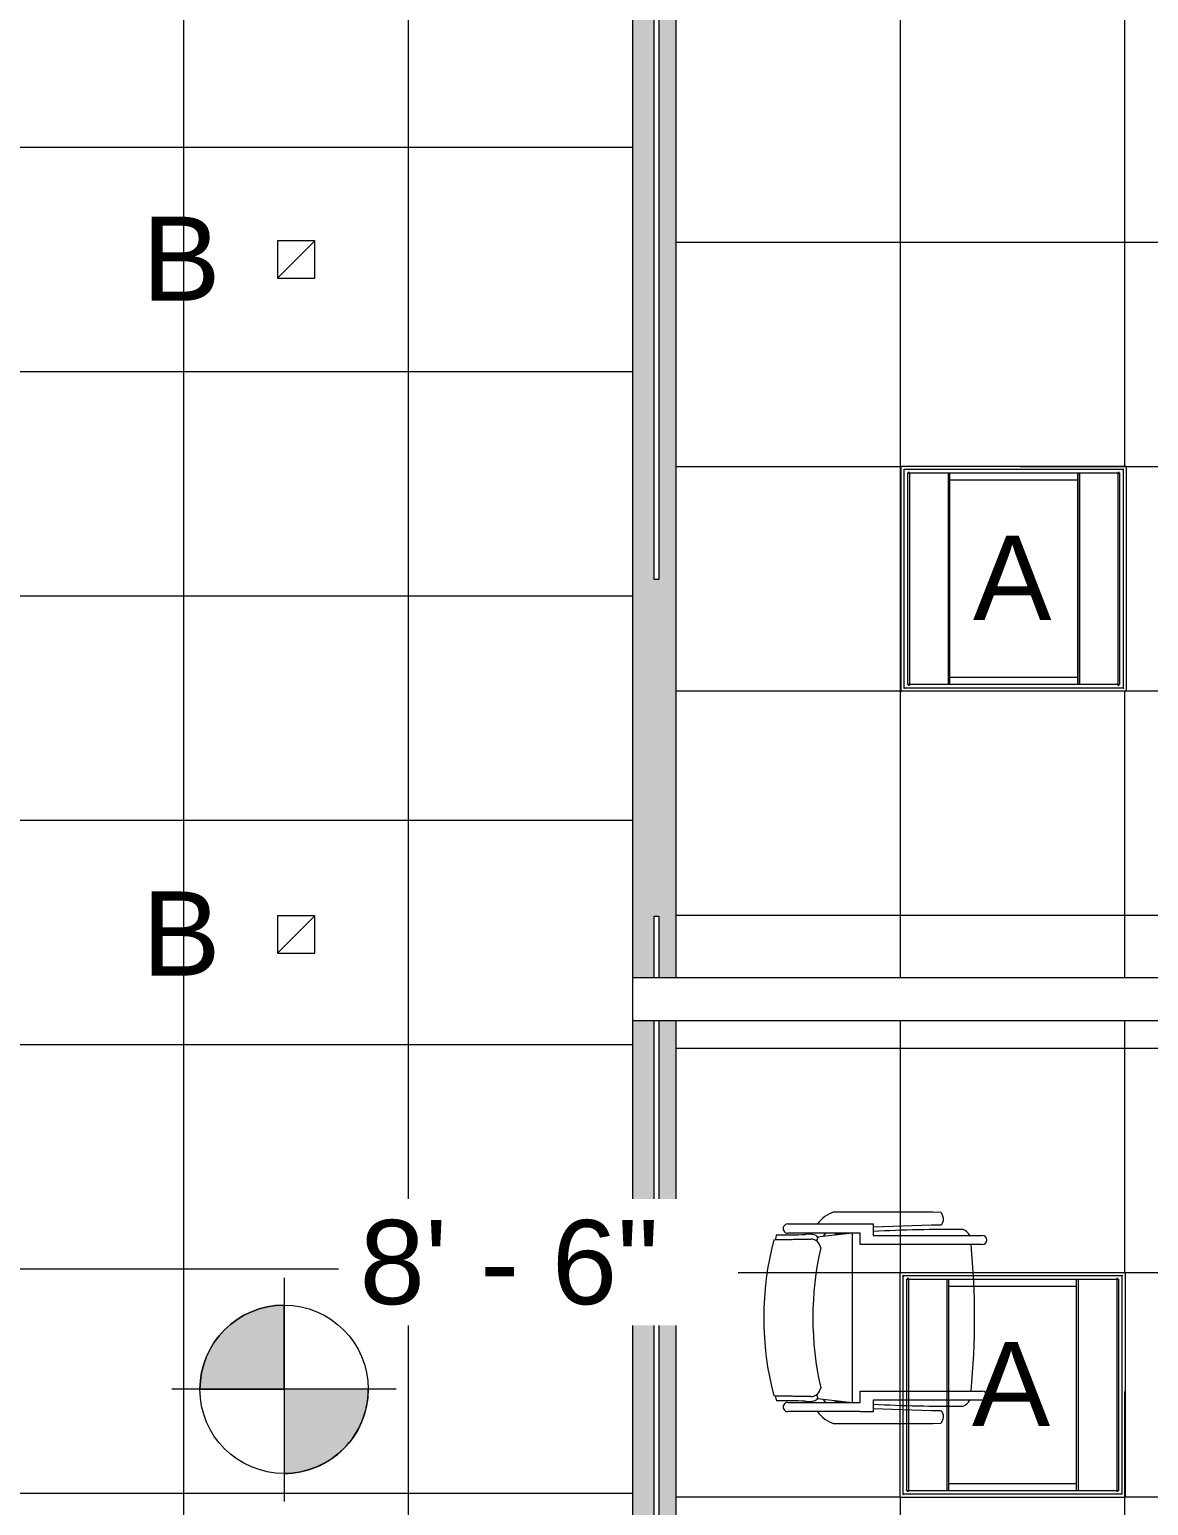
# Model space of a CAD drawing. Header units: inches. Extents: x -1206 to 1060, y -822 to 854.
# Drawn here: x -97.1 to 22.5, y 181.9 to 339.8 of the extents above; entities that cross this region are included whole.
import ezdxf

# ---------------------------------------------------------------- set-up
doc = ezdxf.new("R2010")
doc.units = ezdxf.units.IN
doc.header["$MEASUREMENT"] = 0
for name, color, linetype, lineweight in [('X1$0$A-CLNG', 13, 'Continuous', 13), ('X1$0$A-CLNG-PATT', 13, 'Continuous', 13), ('X1$0$A-WALL', 113, 'Continuous', 13), ('X1$0$E-LITE-EQPM', 33, 'Continuous', 9), ('X1$0$E-LITE-EQPM-IDEN', 33, 'Continuous', 9), ('X1$0$G-ANNO-DIMS', 111, 'Continuous', 9), ('X1$0$I-FURN', 30, 'Continuous', 9), ('X1$0$I-WALL', 2, 'Continuous', 13)]:
    doc.layers.add(name, color=color, linetype=linetype, lineweight=lineweight)
doc.styles.add('X1$0$Arial', font='arial.ttf', dxfattribs={"height": 8.999999999999991})

# ---------------------------------------------------------------- blocks, each defined once
blk = doc.blocks.new('X1$0$F-Haworth_Chair_X99-Seminar - X99 Seminar Chair with Glides-5034159-FIRST FLOOR RCP')
at = {"layer": 'X1$0$I-FURN'}
for p, q in [((-8.819570426643756, -0.8925494641141984), (-8.819570426643773, 10.77833585943518)), ((-7.828603339574118, 10.77833585943519), (-7.828603339574097, -2.27054672004128)), ((7.828603339575568, -2.27054672004128), (7.828603339575589, 10.77833585943519)), ((8.819570426645244, 10.77833585943518), (8.819570426645226, -0.8925494641141988)), ((-11.32417292118691, 5.481649725112688), (-11.29500691691706, 6.316854810634502)), ((-9.918558335967687, 6.364921454247101), (-9.918558335967685, 5.364921454247133)), ((9.918558335969154, 5.364921454247133), (9.918558335969157, 6.364921454247101)), ((11.29500691691853, 6.316854810634502), (11.32417292118838, 5.481649725112688)), ((-11.32417292118687, -5.05809713606885), (-11.32417292118689, 5.481649725112683)), ((-9.918558335967687, 5.364921454247133), (-9.705482499005956, -0.8925494641142581)), ((9.705482499007429, -0.8925494641142581), (9.918558335969157, 5.364921454247133)), ((11.32417292118836, 5.481649725112683), (11.32417292118834, -5.058097136068852)), ((-10.06957042664375, -0.8925494641142024), (-8.819570426643756, -0.8925494641141984)), ((-10.06957042664375, -2.270546720041287), (-10.06957042664375, -0.8925494641142024)), ((8.819570426645226, -0.8925494641141984), (10.06957042664523, -0.8925494641142024)), ((10.06957042664523, -0.8925494641142024), (10.06957042664522, -2.270546720041287)), ((-10.03789925041468, -2.270546720041287), (-10.06957042664375, -2.270546720041287)), ((-10.03789925041467, -10.02054672004128), (-10.03789925041468, -2.270546720041286)), ((-9.041880343971783, -2.270546720041284), (-9.041880343971773, -10.02054672004128)), ((-7.828603339574097, -2.27054672004128), (-9.041880343971783, -2.270546720041284)), ((-9.041880343971608, -3.121849652256108), (9.041880343973403, -3.121849652256049)), ((9.041880343973254, -2.270546720041284), (7.828603339575568, -2.27054672004128)), ((9.041880343973242, -10.02054672004128), (9.041880343973254, -2.270546720041284)), ((10.03789925041615, -2.270546720041287), (10.03789925041614, -10.02054672004128)), ((10.06957042664522, -2.270546720041287), (10.03789925041615, -2.270546720041287)), ((-8.680608624318566, -6.865956946998065), (-9.041880343971593, -3.428686139215465)), ((9.041880343973713, -3.428686139209323), (8.680608624320078, -6.86595694699769)), ((-9.041880343971705, -5.987114718055395), (-8.748016767090611, -6.224611309484306)), ((8.748016767091762, -6.224611309484565), (9.041880343973174, -5.987114718055395)), ((-8.609864881544665, -6.80971196428311), (-8.234737420038105, -6.94624719432734)), ((-8.422935226445931, -7.569171268942378), (-8.344757593437171, -11.36907113963429)), ((-8.341703794206929, -11.51750402067099), (-8.422935226445931, -7.569171268942446)), ((8.234737420039576, -6.94624719432734), (8.609864881546136, -6.80971196428311)), ((8.4229352264474, -7.569171268942446), (8.341693495862232, -11.51800458180039)), ((8.344757593438642, -11.36907113963429), (8.422935226447402, -7.569171268942378))]:
    blk.add_line(p, q, dxfattribs=at)
for centre, radius, start, end in [((-8.324086883108945, 10.77833585943518), 0.4954835435348262, 8.205831078175873e-13, 180.0000000000004), ((8.324086883110418, 10.77833585943518), 0.495483543534827, 6.162328767615994e-13, 179.9999999999999), ((9.605649609056852e-13, -75.00753846055763), 84.96309728480021, 84.71194206674534, 95.2880579332559), ((144.0649190457845, 7.322095333478877), 153.5187340147624, 179.474948162566, 183.0680663473001), ((-8.213386158982706, 8.27871519488173), 1.313538391750254, 117.6472601359962, 159.9567491976252), ((8.213386158984177, 8.27871519488173), 1.313538391750255, 20.04325080237585, 62.35273986399929), ((-144.0649190458015, 7.322095333479727), 153.5187340147808, 356.9319336527, 0.5250518374347706), ((-10.58366280581512, 5.678823093103245), 0.9555600017661421, 45.89014362710768, 138.1098563728949), ((10.58366280581659, 5.678823093103242), 0.9555600017661436, 41.89014362710635, 134.1098563728935), ((144.0649190457845, 7.322095333478877), 153.5187340147623, 184.0893717944817, 184.5213232809724), ((-144.0649190458015, 7.322095333479727), 153.5187340147808, 355.4786767190283, 355.9106282055182), ((-7.871855547715771, -3.924436860996667), 3.633686194922235, 198.1789341128339, 233.1331214573948), ((-8.236038694355733, -4.592080668149852), 0.7634741367699536, 194.2337537568683, 212.3683761056255), ((8.236038694357205, -4.592080668149854), 0.7634741367699526, 327.6316238944522, 345.7662462431373), ((7.871855547717241, -3.924436860996666), 3.633686194922231, 306.8668785426056, 341.8210658871666), ((-4.708018724093999, 1.148173546689498), 9.612083956419132, 243.1230662951259, 243.9964054105158), ((-5.200702521747142, -7.86450628266846), 3.739167988326884, 170.0935796350282, 184.0143474058679), ((-8.279941661204363, -7.326737456369237), 0.6133226644977433, 122.5426762066921, 170.0935796350304), ((-7.369641273754437, -7.547501216865815), 1.053516844636797, 95.95537142783688, 181.1786143726695), ((-7.369641273754433, -7.547501216865753), 1.053516844636803, 145.2001546139941, 181.178614372668), ((4.11670697531008e-13, 26.49489004856752), 33.83157789672385, 257.2284590713251, 282.7715409286731), ((7.369641273755907, -7.547501216865815), 1.053516844636797, 358.821385627331, 84.04462857221277), ((7.369641273755902, -7.547501216865756), 1.053516844636804, 358.8213856273304, 34.79984538600488), ((8.27994166120582, -7.326737456369243), 0.61332266449776, 9.906420364971083, 57.45732379330831), ((5.200702521748712, -7.86450628266846), 3.739167988326784, 355.9856525941323, 9.906420364973103), ((4.708018724095368, 1.148173546689734), 9.612083956419376, 296.0035945894825, 296.8769337048745), ((-36.062156889033, -10.03031532319606), 27.1981895986439, 357.4881782974307, 4.014347405864387), ((36.06215688903448, -10.03031532319607), 27.19818959864391, 175.9856525941345, 182.5118217025675), ((-9.539889797193222, -10.02054672004128), 0.4980094532214494, 180, 6.131073365081794e-13), ((9.539889797194691, -10.02054672004128), 0.4980094532214494, 180, 6.131073365081794e-13), ((0.002064612428876344, 20.72867255372102), 33.16526181323876, 254.4477637635459, 255.4234282194683), ((0.000949253462585009, 20.29190370350039), 32.88522889743001, 255.3040258467093, 284.6925359998273), ((-0.002064612432477464, 20.72867255373945), 33.16526181325784, 284.5765717805326, 285.5522362364544)]:
    blk.add_arc(centre, radius, start, end, dxfattribs=at)
blk = doc.blocks.new('X1$0$L-Recessed-Axis-Duo - 2 x 2-V24-FIRST FLOOR RCP')
at = {"layer": 'X1$0$E-LITE-EQPM'}
for p, q in [((-12.03125000000006, 12.03125000000074), (-12.03125000000006, -12.03124999999971)), ((12.03125000000006, 12.03125000000057), (-12.03125000000006, 12.03125000000074)), ((-11.70124999999984, 11.70125000000053), (-11.70125000000001, -11.70124999999967)), ((11.70125000000036, 11.7012500000007), (-11.70124999999984, 11.70125000000053)), ((-11.37499999999974, 11.26001541712425), (-11.37499999999974, 11.27436132113721)), ((-11.37499999999974, 11.13871248809951), (-11.37499999999974, 11.26001541712425)), ((11.37500000000194, 11.13871248809951), (-11.37499999999974, 11.13871248809951)), ((-11.3212503404504, 11.32125034045099), (-11.3212503404504, -11.32125034045033)), ((11.3212503404509, 11.32125034045099), (-11.3212503404504, 11.32125034045098)), ((11.3212503404509, -11.32125034045032), (11.3212503404509, 11.32125034045099)), ((11.37500000000194, 11.27436132113729), (11.37500000000194, 11.26001541712425)), ((11.37500000000194, 11.26001541712425), (11.37500000000194, 11.13871248809951)), ((11.70125000000001, -11.7012499999995), (11.70125000000036, 11.7012500000007)), ((12.03125000000006, -12.03124999999954), (12.03125000000006, 12.03125000000057)), ((11.32125034045096, 7.025524577924568), (-11.32125034045037, 7.025524577924568)), ((11.32125034045096, 7.015847702113351), (-11.32125034045037, 7.015847702113351)), ((-11.32125034045055, 6.852663287769302), (11.32125034045072, 6.852663287769132)), ((-10.57125025785035, 6.863553461615147), (-10.57125025785035, -6.863553461615289)), ((10.57125025785085, -6.863215716456326), (10.57125025785085, 6.863215716456022)), ((11.32125034045072, -6.852663287769132), (-11.32125034045055, -6.852663287768961)), ((11.3212503404508, -7.015847702113612), (-11.32125034045037, -7.015847702113612)), ((11.3212503404508, -7.025524577924827), (-11.32125034045037, -7.025524577924827)), ((-12.03125000000006, -12.03124999999971), (12.03125000000006, -12.03124999999954)), ((-11.70125000000001, -11.70124999999967), (11.70125000000001, -11.7012499999995)), ((-11.37499999999974, -11.26001541712435), (-11.37499999999974, -11.13871248810012)), ((11.37500000000194, -11.13871248810012), (-11.37499999999974, -11.13871248810012)), ((-11.37499999999974, -11.2743613211372), (-11.37499999999974, -11.26001541712435)), ((-11.3212503404504, -11.32125034045032), (11.3212503404509, -11.32125034045032)), ((11.37500000000194, -11.13871248810012), (11.37500000000194, -11.26001541712435)), ((11.37500000000193, -11.26001541712435), (11.37500000000193, -11.27436132113728))]:
    blk.add_line(p, q, dxfattribs=at)
for points, knots in [([(-11.9712500167504, 11.97125001675098), (-11.97660277706014, 11.9764860030452), (-11.98431583323241, 11.98433927915208), (-11.99427681762284, 11.99427666576345), (-12.00133766628087, 12.00133580883767), (-12.0078725675044, 12.00788014914009), (-12.01380222611833, 12.01379774836842), (-12.01897699868521, 12.01898732805268), (-12.02336573628241, 12.02336016269694), (-12.02682921501149, 12.02684117998936), (-12.0302271054554, 12.03021528227365), (-12.03122677902004, 12.03125000000042), (-12.03124999999984, 12.03125000000042)], [-1, -1, -1, -1, -0.8333333333333333, -0.75, -0.6666666666666666, -0.5833333333333333, -0.5, -0.4166666666666666, -0.3333333333333333, -0.25, -0.1666666666666667, 0, 0, 0, 0]), ([(-11.64125001675038, 11.64125001675096), (-11.64660277706012, 11.64648600304518), (-11.65431583323239, 11.65433927915206), (-11.66427681762281, 11.66427666576342), (-11.67133766628085, 11.67133580883766), (-11.67787256750439, 11.67788014914007), (-11.68380222611832, 11.6837977483684), (-11.68897699868519, 11.68898732805266), (-11.69336573628239, 11.69336016269693), (-11.69682921501146, 11.69684117998933), (-11.70022710545539, 11.70021528227364), (-11.70122677902002, 11.7012500000004), (-11.70124999999982, 11.7012500000004)], [-1, -1, -1, -1, -0.8333333333333333, -0.75, -0.6666666666666666, -0.5833333333333333, -0.5, -0.4166666666666666, -0.3333333333333333, -0.25, -0.1666666666666667, 0, 0, 0, 0]), ([(11.70125000000032, 11.7012500000004), (11.70125000000032, 11.7012267790206), (11.70021528227355, 11.70022710545597), (11.69684117998925, 11.69682921501204), (11.69336016269685, 11.69336573628298), (11.68898732805257, 11.68897699868577), (11.68379774836832, 11.6838022261189), (11.67788014913999, 11.67787256750498), (11.67133580883757, 11.67133766628143), (11.66427666576333, 11.66427681762339), (11.65433927915198, 11.65431583323298), (11.64648600304509, 11.6466027770607), (11.64125001675088, 11.64125001675096)], [0, 0, 0, 0, 0.1666666666666667, 0.25, 0.3333333333333333, 0.4166666666666666, 0.5, 0.5833333333333333, 0.6666666666666666, 0.75, 0.8333333333333334, 1, 1, 1, 1]), ([(12.03125000000034, 12.03125000000042), (12.03125000000034, 12.03122677902062), (12.03021528227357, 12.03022710545599), (12.02684117998928, 12.02682921501207), (12.02336016269686, 12.02336573628299), (12.01898732805259, 12.01897699868579), (12.01379774836833, 12.01380222611892), (12.00788014914002, 12.00787256750499), (12.00133580883757, 12.00133766628145), (11.99427666576336, 11.99427681762342), (11.984339279152, 11.984315833233), (11.97648600304512, 11.97660277706072), (11.9712500167509, 11.97125001675098)], [0, 0, 0, 0, 0.1666666666666667, 0.25, 0.3333333333333333, 0.4166666666666666, 0.5, 0.5833333333333333, 0.6666666666666666, 0.75, 0.8333333333333334, 1, 1, 1, 1]), ([(-12.03124999999984, -12.03124999999976), (-12.03124999999984, -12.03122677901996), (-12.03021528227307, -12.03022710545533), (-12.02684117998877, -12.02682921501141), (-12.02336016269637, -12.02336573628234), (-12.01898732805209, -12.01897699868513), (-12.01379774836784, -12.01380222611826), (-12.00788014913951, -12.00787256750433), (-12.00133580883708, -12.00133766628079), (-11.99427666576285, -11.99427681762276), (-11.9843392791515, -11.98431583323234), (-11.97648600304462, -11.97660277706006), (-11.97125001675039, -11.97125001675032)], [0, 0, 0, 0, 0.1666666666666667, 0.25, 0.3333333333333333, 0.4166666666666666, 0.5, 0.5833333333333333, 0.6666666666666666, 0.75, 0.8333333333333334, 1, 1, 1, 1]), ([(-11.70124999999982, -11.70124999999974), (-11.70124999999982, -11.70122677901994), (-11.70021528227305, -11.70022710545531), (-11.69684117998876, -11.69682921501138), (-11.69336016269634, -11.69336573628232), (-11.68898732805207, -11.68897699868511), (-11.68379774836782, -11.68380222611823), (-11.67788014913949, -11.67787256750431), (-11.67133580883706, -11.67133766628077), (-11.66427666576283, -11.66427681762273), (-11.65433927915148, -11.65431583323231), (-11.6464860030446, -11.64660277706004), (-11.64125001675037, -11.6412500167503)], [0, 0, 0, 0, 0.1666666666666667, 0.25, 0.3333333333333333, 0.4166666666666666, 0.5, 0.5833333333333333, 0.6666666666666666, 0.75, 0.8333333333333334, 1, 1, 1, 1]), ([(11.70125000000032, -11.70124999999974), (11.70122677902052, -11.70124999999974), (11.70022710545588, -11.70021528227297), (11.69682921501196, -11.69684117998868), (11.6933657362829, -11.69336016269627), (11.68897699868568, -11.68898732805199), (11.68380222611881, -11.68379774836774), (11.67787256750489, -11.67788014913941), (11.67133766628135, -11.67133580883699), (11.66427681762331, -11.66427666576276), (11.65431583323289, -11.65433927915141), (11.64660277706061, -11.64648600304452), (11.64125001675088, -11.6412500167503)], [0, 0, 0, 0, 0.1666666666666667, 0.25, 0.3333333333333333, 0.4166666666666666, 0.5, 0.5833333333333333, 0.6666666666666666, 0.75, 0.8333333333333334, 1, 1, 1, 1]), ([(12.03125000000034, -12.03124999999976), (12.03122677902054, -12.03124999999976), (12.0302271054559, -12.03021528227299), (12.02682921501198, -12.0268411799887), (12.02336573628291, -12.02336016269629), (12.0189769986857, -12.01898732805202), (12.01380222611883, -12.01379774836776), (12.0078725675049, -12.00788014913944), (12.00133766628136, -12.001335808837), (11.99427681762333, -11.99427666576278), (11.98431583323291, -11.98433927915143), (11.97660277706063, -11.97648600304454), (11.9712500167509, -11.97125001675032)], [0, 0, 0, 0, 0.1666666666666667, 0.25, 0.3333333333333333, 0.4166666666666666, 0.5, 0.5833333333333333, 0.6666666666666666, 0.75, 0.8333333333333334, 1, 1, 1, 1])]:
    blk.add_open_spline(points, degree=3, knots=knots, dxfattribs=at)
for points in [[(-11.70124999999982, 11.7012500000004), (-11.70126161049944, 11.7012500000004), (-11.70193407453718, 11.70193931329), (-11.70497167806217, 11.70497075817934), (-11.70979465399675, 11.70979309477877), (-11.7160705147729, 11.71607767153118), (-11.72342333716222, 11.72339626935062), (-11.72857363435397, 11.72863202141121), (-11.73125001675038, 11.73125001675096)], [(11.73125001675088, 11.73125001675096), (11.72863202141113, 11.72857363435455), (11.72339626935053, 11.72342333716281), (11.71607767153109, 11.71607051477349), (11.70979309477869, 11.70979465399734), (11.70497075817925, 11.70497167806275), (11.70193931328992, 11.70193407453776), (11.70125000000032, 11.70126161050003), (11.70125000000032, 11.7012500000004)], [(-11.73125001675038, -11.7312500167503), (-11.72863202141063, -11.72857363435389), (-11.72339626935003, -11.72342333716215), (-11.71607767153059, -11.71607051477283), (-11.70979309477818, -11.70979465399668), (-11.70497075817875, -11.7049716780621), (-11.70193931328942, -11.7019340745371), (-11.70124999999982, -11.70126161049937), (-11.70124999999982, -11.70124999999974)], [(11.73125001675088, -11.7312500167503), (11.72857363435446, -11.72863202141055), (11.72342333716272, -11.72339626934995), (11.7160705147734, -11.71607767153051), (11.70979465399726, -11.70979309477811), (11.70497167806267, -11.70497075817868), (11.70193407453768, -11.70193931328934), (11.70126161049994, -11.70124999999974), (11.70125000000032, -11.70124999999974)]]:
    blk.add_open_spline(points, degree=3, dxfattribs=at)
blk = doc.blocks.new('X1$0$L-Recessed Square Downlight - 4_-4552743-FIRST FLOOR RCP')
at = {"layer": 'X1$0$E-LITE-EQPM'}
for p, q in [((-1.99999999999969, -2.00000000000022), (-1.99999999999969, 1.999999999999777)), ((-1.99999999999969, 1.999999999999777), (2.000000000000309, 1.999999999999777)), ((-1.99999999999969, 1.999999999999777), (2.000000000000309, -2.00000000000022)), ((2.000000000000309, 1.999999999999777), (2.000000000000309, -2.00000000000022)), ((2.000000000000309, -2.00000000000022), (-1.99999999999969, -2.00000000000022))]:
    blk.add_line(p, q, dxfattribs=at)
blk = doc.blocks.new('X1$0$Spot Elevations - Spot Elevation - Target Filled-49714-FIRST FLOOR RCP')
at = {"layer": 'X1$0$G-ANNO-DIMS'}
h = blk.add_hatch(color=256, dxfattribs=at)
edge = h.paths.add_edge_path(flags=0)
edge.add_line((1.249000902703301e-16, 0), (-0.09374999999999985, 0))
edge.add_arc((4.891920202254595e-16, -2.60208521396521e-16), 0.09375000000000024, 90.00000000000063, 180.0000000000003, ccw=False)
edge.add_line((1.249000902703301e-16, 0.09375000000000007), (1.249000902703301e-16, 0))
h = blk.add_hatch(color=256, dxfattribs=at)
edge = h.paths.add_edge_path(flags=0)
edge.add_line((1.249000902703301e-16, 0), (0.09375000000000029, 0))
edge.add_arc((2.289834988289385e-16, 6.245004513516504e-17), 0.09374999999999996, 269.99999999999955, 359.99999999999966, ccw=False)
edge.add_line((1.249000902703301e-16, -0.09375), (1.249000902703301e-16, 0))
for p, q in [((-2.706168622523819e-16, 0.1243846875261664), (-2.706168622523819e-16, -0.125)), ((1.249000902703301e-16, 0), (1.249000902703301e-16, 0.09375000000000007)), ((0.1250000000000001, 7.067913962433002e-16), (-0.1249999999999998, 7.067913962433002e-16)), ((-0.09374999999999985, 0), (1.249000902703301e-16, 0)), ((1.249000902703301e-16, 0), (1.249000902703301e-16, -0.09375)), ((0.09375000000000029, 0), (1.249000902703301e-16, 0))]:
    blk.add_line(p, q, dxfattribs=at)
blk.add_circle((1.249000902703301e-16, 0), 0.09375000000000007, dxfattribs=at)
for centre, radius, start, end in [((4.891920202254595e-16, -2.60208521396521e-16), 0.09375000000000024, 90.0000000000002, 179.9999999999999), ((2.289834988289385e-16, 6.245004513516504e-17), 0.09374999999999996, 269.9999999999992, 359.9999999999993)]:
    blk.add_arc(centre, radius, start, end, dxfattribs=at)
blk = doc.blocks.new('X1')
at = {"layer": 'X1$0$A-CLNG-PATT'}
h = blk.add_hatch(dxfattribs=at)
h.set_pattern_fill('FP1_1', color=256, style=0, pattern_type=2)
h.set_pattern_definition([(0, (0, 0), (30.72, 7.68), [1.267, -21.773, 1.267, -21.773, -122.88]), (0, (0, 0), (30.72, 7.68), [-46.08, 1.267, -44.813, 1.267, -21.773, -53.76]), (0, (0, 0), (30.72, 7.68), [-115.2, 1.267, -14.093, 1.267, -37.133]), (120, (11.52, 3.84), (-22.01107510106448, 22.76430040425796), [1.267, -21.773, 1.267, -21.773, -122.88]), (120, (11.52, 3.84), (-22.01107510106448, 22.76430040425796), [-46.07999999999999, 1.267, -44.813, 1.267, -21.773, -53.75999999999999]), (120, (11.52, 3.84), (-22.01107510106448, 22.76430040425796), [-115.2, 1.267, -14.093, 1.267, -37.133]), (240, (15.36, 19.2), (-8.708924898935503, -30.44430040425795), [1.267, -21.773, 1.267, -21.773, -122.88]), (240, (15.36, 19.2), (-8.708924898935503, -30.44430040425795), [-46.08, 1.267, -44.813, 1.267, -21.773, -53.76]), (240, (15.36, 19.2), (-8.708924898935503, -30.44430040425795), [-115.2, 1.267, -14.093, 1.267, -37.133])])
h.paths.add_polyline_path([(-32.61180375498201, -389.1941201453394), (-30.29930375498804, -389.1941201453394), (-30.29930375498804, -206.2566201453434), (-29.79930375498764, -206.2566201453434), (-29.79930375498764, -389.1941201453394), (-27.98680375499032, -389.1941201453394), (-27.98680375499032, -165.5691201453427), (-29.79930375498764, -165.5691201453427), (-29.79930375498764, -170.2566201453432), (-30.2993037549877, -170.2566201453432), (-30.2993037549877, -165.5691201453427), (-32.61180375498201, -165.5691201453427), (-32.61180375498201, -377.9417924075045)], flags=0)
h.paths.add_polyline_path([(-105.2368037549877, -304.6941201453425), (-104.611803754988, -304.6941201453422), (-104.611803754988, -178.7100796679003), (-106.611803754988, -178.7100796679003), (-106.611803754988, -262.7100796679002), (-107.1118037549879, -262.7100796679002), (-107.1118037549879, -178.7100796679003), (-108.8618037549877, -178.7100796679003), (-108.8618037549877, -304.6941201453425), (-107.1118037549879, -304.6941201453425), (-107.1118037549879, -298.7100796679001), (-106.6118037549879, -298.7100796679001), (-106.6118037549879, -304.6941201453425)], flags=0)
h.paths.add_polyline_path([(-30.2993037549877, -160.9441201453454), (-30.2993037549877, -154.944120145342), (-29.79930375498764, -154.944120145342), (-29.79930375498764, -160.9441201453454), (-27.98680375499032, -160.9441201453454), (-27.98680375498486, 13.9851245794365), (-29.7993037549873, 13.9851245794365), (-29.7993037549873, -118.944120145342), (-30.29930375498753, -118.944120145342), (-30.29930375498753, 13.9851245794365), (-32.61180375498201, 13.9851245794365), (-32.61180375498201, -160.9441201451817)], flags=0)
h.paths.add_polyline_path([(-30.29930375498736, 18.61012457943655), (-30.29930375498736, 23.61012457943883), (-29.7993037549873, 23.61012457943883), (-29.7993037549873, 18.61012457943655), (-27.98680375498486, 18.61012457943655), (-27.98680375498486, 233.759077486753), (-29.79930375498696, 233.759077486753), (-29.79930375498696, 59.610124579439), (-30.29930375498736, 59.610124579439), (-30.29930375498702, 233.759077486753), (-32.61180375498201, 233.759077486753), (-32.61180375498201, 18.61012457959293)], flags=0)
h.paths.add_polyline_path([(-30.29930375498702, 238.3840774867529), (-30.29930375498702, 244.9636148551555), (-29.79930375498696, 244.9636148551555), (-29.79930375498696, 238.3840774867529), (-27.98680375498486, 238.3840774867529), (-27.99142728802024, 386.055879854658), (-29.79930375498662, 386.055879854658), (-29.79930375498662, 280.9636148551555), (-30.29930375498685, 280.9636148551555), (-30.29930375498685, 386.055879854658), (-32.61180375498201, 386.055879854658), (-32.61180375498201, 238.3840774868144)], flags=0)
h.paths.add_polyline_path([(-150.1794770482082, 386.0558798546584), (-150.1794770482082, 391.0558798546583), (-223.0857920039768, 391.0558798546583), (-223.0857920039768, 389.0558798546589), (-216.460792003977, 389.0558798546584), (-216.460792003977, 388.5558798546585), (-223.0857920039768, 388.5558798546583), (-223.0857920039768, 386.0558798546587), (-178.9641361878239, 386.0558798546584)], flags=0)
h.paths.add_polyline_path([(-178.9641361878239, 388.5558798546583), (-180.460792003977, 388.5558798546583), (-180.460792003977, 389.0558798546584), (-150.7732920039769, 389.0558798546584), (-150.7732920039769, 388.5558798546583)], flags=0)
h.paths.add_polyline_path([(-225.5701190574356, 535.0188083799981), (-223.3201190574354, 535.0188083799981), (-223.3201190574354, 600.5346993987056), (-225.5701190574354, 600.5346993987056), (-225.5701190574354, 575.7899691922055), (-226.0701190574355, 575.7899691922055), (-226.0701190574355, 600.5346993987056), (-228.3201190574353, 600.5346993987056), (-228.3201190574353, 535.0188083799987), (-226.0701190574353, 535.0188083799981), (-226.0701190574355, 539.7899691922054), (-225.5701190574356, 539.7899691922054)], flags=0)
h.paths.add_polyline_path([(-798.3452369940321, 596.0013681427654), (-798.3452369940321, 620.5013681427655), (-797.845236994032, 620.5013681427655), (-797.845236994032, 596.0013681427654), (-795.932031569259, 596.0013681427654), (-795.9320315692585, 661.3058805252114), (-732.1809041668897, 661.3058805252115), (-732.1809041668897, 663.0346993987076), (-756.085790536625, 663.0346993987075), (-756.085790536625, 663.5346993987075), (-732.1809041668897, 663.5346993987074), (-732.1809041668897, 666.2846993987077), (-796.0327179414948, 666.2846993987077), (-796.0327179414948, 663.5346993987077), (-792.0857905366249, 663.5346993987077), (-792.0857905366249, 663.0346993987079), (-796.0327179414948, 663.0346993987079), (-796.0327179414948, 661.3215774867521), (-797.845236994032, 661.3058805252118), (-797.845236994032, 656.5013681427656), (-798.3452369940321, 656.5013681427656), (-798.3452369940321, 661.3058805252118), (-800.9320315692589, 661.3058805252118), (-800.9320315692589, 596.0013681427654)], flags=0)
h.paths.add_polyline_path([(-468.3735939549146, 661.284699398707), (-468.3735939549146, 663.034699398707), (-492.27848032465, 663.0346993987071), (-492.27848032465, 663.534699398707), (-468.3735939549146, 663.534699398707), (-468.3735939549146, 666.2846993987058), (-532.9096790850751, 666.2846993987064), (-532.9096790850751, 663.534699398707), (-528.2784803246498, 663.534699398707), (-528.2784803246498, 663.0346993987072), (-532.9096790850751, 663.0346993987072), (-532.9096790850751, 661.2846993987075), (-505.6419709743761, 661.284699398707)], flags=0)
h.paths.add_polyline_path([(-537.5346790850749, 661.2846993987075), (-537.5346790850749, 663.0346993987071), (-540.7221790850754, 663.0346993987072), (-540.7221790850754, 663.534699398707), (-537.5346790850749, 663.534699398707), (-537.5346790850749, 666.2846993987077), (-600.6270654548108, 666.2846993987077), (-600.6270654548108, 663.5346993987072), (-576.7221790850756, 663.5346993987072), (-576.7221790850756, 663.0346993987072), (-600.6270654548108, 663.0346993987073), (-600.6270654548108, 661.2846993987075)], flags=0)
h.paths.add_polyline_path([(-394.5358937759141, 661.4311993415519), (-232.0701190574355, 661.4311993415519), (-232.0701190574355, 663.034699398706), (-354.3483937759141, 663.034699398706), (-354.3483937759141, 663.5346993987065), (-232.0701190574355, 663.5346993987065), (-232.0701190574355, 666.2846993987065), (-394.5358937759137, 666.2846993987065), (-394.5358937759137, 663.5346993987067), (-390.3483937759143, 663.5346993987067), (-390.3483937759143, 663.0346993987067), (-394.5358937759137, 663.0346993987067), (-394.5358937759141, 662.055879854658)], flags=0)
h = blk.add_hatch(dxfattribs=at)
h.set_pattern_fill('FP1_21', color=256, style=0, pattern_type=2)
h.set_pattern_definition([(90, (44.01300000000001, 389.06), (24, -1.469576158976824e-15), []), (0, (44.01300000000001, 389.06), (0, -24), [])])
h.paths.add_polyline_path([(-8.618136187823835, 238.3840774867529), (126.0705229517907, 238.3840774867529), (126.0705229517907, 386.0558798546582), (101.0705229517918, 386.0558798546582), (101.0705229517918, 416.0558798546585), (126.0705229517907, 416.0558798546585), (126.0705229517924, 474.3058798574672), (-27.98680375498418, 474.3058798574672), (-27.98680375498486, 238.3840774867529)], flags=0)
h.paths.add_polyline_path([(92.16944624501762, 269.0289450841278), (68.10694624501512, 269.0589450757571), (68.13694623664223, 293.0914450841325), (92.16944624501762, 293.0614450925074), (92.16944624501762, 269.0309895339819)], flags=0)
h.paths.add_polyline_path([(20.10944626176802, 269.0289450841298), (-3.893053754984521, 269.0589450757545), (-3.863053763359801, 293.0914450841318), (20.16944624501764, 293.0614450925067), (20.13944625339274, 269.0289450841298), (20.12497540013885, 269.0289450841298)], flags=0)
h.paths.add_polyline_path([(14.99128574546057, 270.4889448262809), (14.99128574546057, 291.6314453419822), (1.285106744573227, 291.6314453419822), (1.285106744573227, 270.4889448262809), (12.67511381217605, 270.4889448262809)], flags=0)
h.paths.add_polyline_path([(81.87817631217614, 270.4889448262818), (86.99128574545936, 270.4889448262818), (86.99128574545936, 291.6314453419829), (73.28510674457202, 291.6314453419829), (73.28510674457202, 270.4889448262818), (76.55486381217604, 270.4889448262818)], flags=0)
h.paths.add_polyline_path([(68.43702437002013, 341.3590232091278), (68.43702437001808, 364.7613669591278), (91.83936812001774, 364.76136695913), (91.83936812001944, 341.3590232091297), (71.23155131217611, 341.3590232091297)], flags=0)
h.paths.add_polyline_path([(12.67511381217605, 341.3590232091282), (-3.56297562998003, 341.3590232091304), (-3.56297562998003, 364.7613669591302), (19.8393681200198, 364.7613669591278), (19.83936812001792, 341.3590232091282), (17.99842631217615, 341.3590232091282)], flags=0)
h.paths.add_polyline_path([(-3.56297562997986, 413.3590232091302), (-3.562975629981565, 436.76136695913), (19.83936812001962, 436.7613669591312), (19.8393681200198, 413.3590232091317), (-3.294823687823907, 413.3590232091317)], flags=0)
h.paths.add_polyline_path([(84.5398325621761, 413.3590232091312), (68.43702437001808, 413.3590232091312), (68.43702437001961, 436.7613669591312), (91.83936812002013, 436.7613669591297), (91.8393681200174, 413.3590232091312), (87.20148881217607, 413.3590232091312)], flags=0)
h = blk.add_hatch(dxfattribs=at)
h.set_pattern_fill('FP1_30', color=256, style=0, pattern_type=2)
h.set_pattern_definition([(90, (-128.612, -8.796), (24, -1.469576158976824e-15), []), (0, (-128.612, -8.796), (0, -24), [])])
h.paths.add_polyline_path([(-93.79113618782388, -406.1941201481503), (-32.61180375498713, -406.1941201481503), (-32.61180375498201, 386.2036525440901), (-121.6794770482082, 386.2036525440901), (-121.6794770482082, 386.0558798546582), (-223.0857920039768, 386.0558798546587), (-223.0857920039768, 339.20365254409), (-104.6118037549905, 339.2036525440895), (-104.6118037549905, 334.2036525440899), (-104.6607779913061, 334.2036525440899), (-104.6607779913061, 208.0082674119975), (-104.6118037549873, 208.0082674119975), (-104.6118037549871, 71.24690165204815), (-104.6607779913061, 71.24690165204815), (-104.6607779913061, -54.94412014534191), (-104.6118037549876, -54.94412014534191), (-104.6118037549878, -343.9441201453427), (-104.6607779913061, -343.9441201453427), (-104.6607779913061, -406.1941201481503)], flags=0)
h = blk.add_hatch(dxfattribs=at)
h.set_pattern_fill('FP1_22', color=256, style=0, pattern_type=2)
h.set_pattern_definition([(90, (68.013, 110.815), (24, -1.469576158976824e-15), []), (0, (68.013, 110.815), (0, -24), [])])
h.paths.add_polyline_path([(-8.618136187823835, 18.61012457943655), (101.0705229517918, 18.61012457943655), (101.0705229517918, 56.05587985465825), (126.0705229517906, 56.05587985465808), (126.0705229517907, 206.0558798546577), (101.0705229517918, 206.0558798546577), (101.0705229517918, 233.759077486753), (-27.98680375498486, 233.759077486753), (-27.98680375498486, 18.61012457943655)], flags=0)
h.paths.add_polyline_path([(20.16944624501729, 38.7832603135983), (-3.893053754985032, 38.81326030522506), (-3.863053763358266, 62.8457603136025), (20.16944624501729, 62.81576032197591), (20.16944624501729, 38.7853047634523)], flags=0)
h.paths.add_polyline_path([(91.85944626176551, 38.78326031360034), (67.85694624501262, 38.81326030522489), (67.88694623663734, 62.84576031360267), (91.91944624501495, 62.81576032197761), (91.88944625339023, 38.78326031360034), (91.86005383219894, 38.78326031360034)], flags=0)
h.paths.add_polyline_path([(73.03510674456952, 40.24326005574994), (86.74128574545686, 40.24326005574994), (86.74128574545686, 61.38576057145121), (73.03510674456952, 61.38576057145121), (73.03510674456952, 45.62420759249533)], flags=0)
h.paths.add_polyline_path([(1.285106744573056, 40.24326005575011), (14.9912857454604, 40.24326005575011), (14.9912857454604, 61.38576057145121), (1.285106744573056, 61.38576057145121), (1.285106744573056, 45.62420759249533)], flags=0)
h.paths.add_polyline_path([(67.90141708989312, 110.7832603135997), (67.85694624501245, 110.8132603052245), (67.88694623663717, 134.845760313602), (91.91944624501478, 134.8157603219774), (91.88944625339006, 110.7832603135997), (67.91694622826189, 110.7832603135997)], flags=0)
h.paths.add_polyline_path([(-3.833661302416373, 110.7832603135997), (-3.893053754985203, 110.8132603052242), (-3.863053763358436, 134.8457603136016), (20.16944624501712, 134.815760321975), (20.13944625339036, 110.7832603135997), (-3.833053771735592, 110.7832603135997)], flags=0)
h.paths.add_polyline_path([(2.028488812176021, 112.2432600557492), (14.99128574546023, 112.2432600557492), (14.99128574546023, 133.3857605714503), (1.285106744572886, 133.3857605714503), (1.285106744572886, 112.243260055751)], flags=0)
h.paths.add_polyline_path([(73.03510674456935, 112.2432600557492), (86.7412857454567, 112.2432600557511), (86.7412857454567, 133.3857605714505), (73.03510674456935, 133.3857605714505), (73.03510674456935, 118.4246138424954)], flags=0)
h.paths.add_polyline_path([(17.99842631217615, 182.7832603136012), (-4.018053754992422, 182.8132603052259), (-3.988053763367872, 206.8457603136032), (20.04444624500956, 206.8157603219786), (20.01444625338484, 182.7832603136012), (18.5844465028598, 182.7832603136012)], flags=0)
h.paths.add_polyline_path([(91.85944626176313, 182.7832603136013), (67.85694624501228, 182.8132603052283), (67.88694623663939, 206.8457603136037), (91.91944624501495, 206.8157603219791), (91.88944625339023, 182.7832603136013), (91.87497540013395, 182.7832603136013)], flags=0)
h.paths.add_polyline_path([(12.67511381217605, 184.2432600557523), (14.8662857454525, 184.2432600557523), (14.8662857454525, 205.3857605714536), (1.160106744565155, 205.3857605714536), (1.160106744565155, 184.2432600557523), (7.974164378948045, 184.2432600557523)], flags=0)
h.paths.add_polyline_path([(76.55486381217604, 184.243260055753), (86.74128574545652, 184.243260055753), (86.74128574545652, 205.3857605714541), (73.03510674456918, 205.3857605714541), (73.03510674456918, 184.243260055753), (73.89320756217607, 184.243260055753)], flags=0)
at = {"layer": 'X1$0$A-CLNG'}
for p, q in [((-32.61180375498423, 238.384077486753), (-32.61180375498423, 386.0558798546579)), ((-27.98680375498469, 386.0558798546579), (-27.98680375498469, 238.384077486753)), ((-32.61180375498559, 18.61012457943664), (-32.61180375498559, 233.7590774867531)), ((-27.98680375498537, 233.7590774867531), (-27.98680375498537, 18.61012457943664))]:
    blk.add_line(p, q, dxfattribs=at)
at = {"layer": 'X1$0$A-WALL'}
for p, q in [((-32.61180375498547, 233.759077486753), (-32.61180375498544, 238.3840774867531)), ((-32.61180375498544, 238.3840774867531), (133.0705229517908, 238.3840774867525)), ((133.0705229517908, 233.7590774867525), (-32.61180375498547, 233.759077486753))]:
    blk.add_line(p, q, dxfattribs=at)
at = {"layer": 'X1$0$I-WALL'}
for p, q in [((-30.29930375498708, 280.9636148551555), (-30.29930375498691, 386.0558798546579)), ((-29.79930375498691, 386.0558798546579), (-29.79930375498708, 280.9636148551555)), ((-29.79930375498708, 280.9636148551555), (-30.29930375498708, 280.9636148551555)), ((-30.29930375498715, 238.3840774867531), (-30.29930375498714, 244.9636148551555)), ((-30.29930375498714, 244.9636148551555), (-29.79930375498714, 244.9636148551555)), ((-29.79930375498714, 244.9636148551555), (-29.79930375498715, 238.3840774867531)), ((-30.29930375498744, 59.61012457943927), (-30.29930375498717, 233.759077486753)), ((-29.79930375498717, 233.759077486753), (-29.79930375498744, 59.61012457943927))]:
    blk.add_line(p, q, dxfattribs=at)
at = {"layer": 'X1$0$E-LITE-EQPM', "extrusion": (0, 0, -1)}
for name, p, rotation in [('X1$0$L-Recessed Square Downlight - 4_-4552743-FIRST FLOOR RCP', (68.61180375498762, 315.2036525440884), 180), ('X1$0$L-Recessed-Axis-Duo - 2 x 2-V24-FIRST FLOOR RCP', (-8.138196245015918, 281.0601950841307), 89.99999999999561), ('X1$0$L-Recessed Square Downlight - 4_-4552743-FIRST FLOOR RCP', (68.61180375498762, 243.0082674119961), 180), ('X1$0$L-Recessed-Axis-Duo - 2 x 2-V24-FIRST FLOOR RCP', (-8.013196245008018, 194.8145103136021), 89.99999999999561)]:
    blk.add_blockref(name, p, dxfattribs=dict(at, rotation=rotation))
at = {"layer": 'X1$0$G-ANNO-DIMS', "xscale": 95.99999999999994, "yscale": 95.99999999999994, "zscale": 95.99999999999994}
blk.add_blockref('X1$0$Spot Elevations - Spot Elevation - Target Filled-49714-FIRST FLOOR RCP', (-69.88955445986136, 194.3436734651446), dxfattribs=at)
at = {"layer": 'X1$0$I-FURN', "rotation": 270.0000000000002}
blk.add_blockref('X1$0$F-Haworth_Chair_X99-Seminar - X99 Seminar Chair with Glides-5034159-FIRST FLOOR RCP', (-6.005122952040805, 201.9905102824741), dxfattribs=at)
at = {"layer": 'X1$0$E-LITE-EQPM-IDEN', "char_height": 8.999999999999991, "width": 10.30199999999999, "attachment_point": 1, "style": 'X1$0$Arial'}
for s, insert in [('B', (-85.0703621041565, 319.7934147948231)), ('A', (3.786134131035887, 285.6499573348654)), ('B', (-85.0703621041565, 247.5980296627309)), ('A', (3.66113413102799, 199.4042725643368))]:
    blk.add_mtext(s, dxfattribs=dict(at, insert=insert))
at = {"layer": 'X1$0$G-ANNO-DIMS', "insert": (-61.82068788884276, 212.4515405603982), "char_height": 9, "width": 38.23472022955523, "attachment_point": 1, "line_spacing_factor": 0.9417779076525876, "style": 'X1$0$Arial', "bg_fill": 3, "box_fill_scale": 1.25, "bg_fill_color": 256, "bg_fill_true_color": 13158600, "bg_fill_transparency": 0}
blk.add_mtext('8\' - 6"', dxfattribs=at)

msp = doc.modelspace()

# ---------------------------------------------------------------- block references
at = {"color": 253}
msp.add_blockref('X1', (0, 0), dxfattribs=at)

doc.saveas('drawing.dxf')
